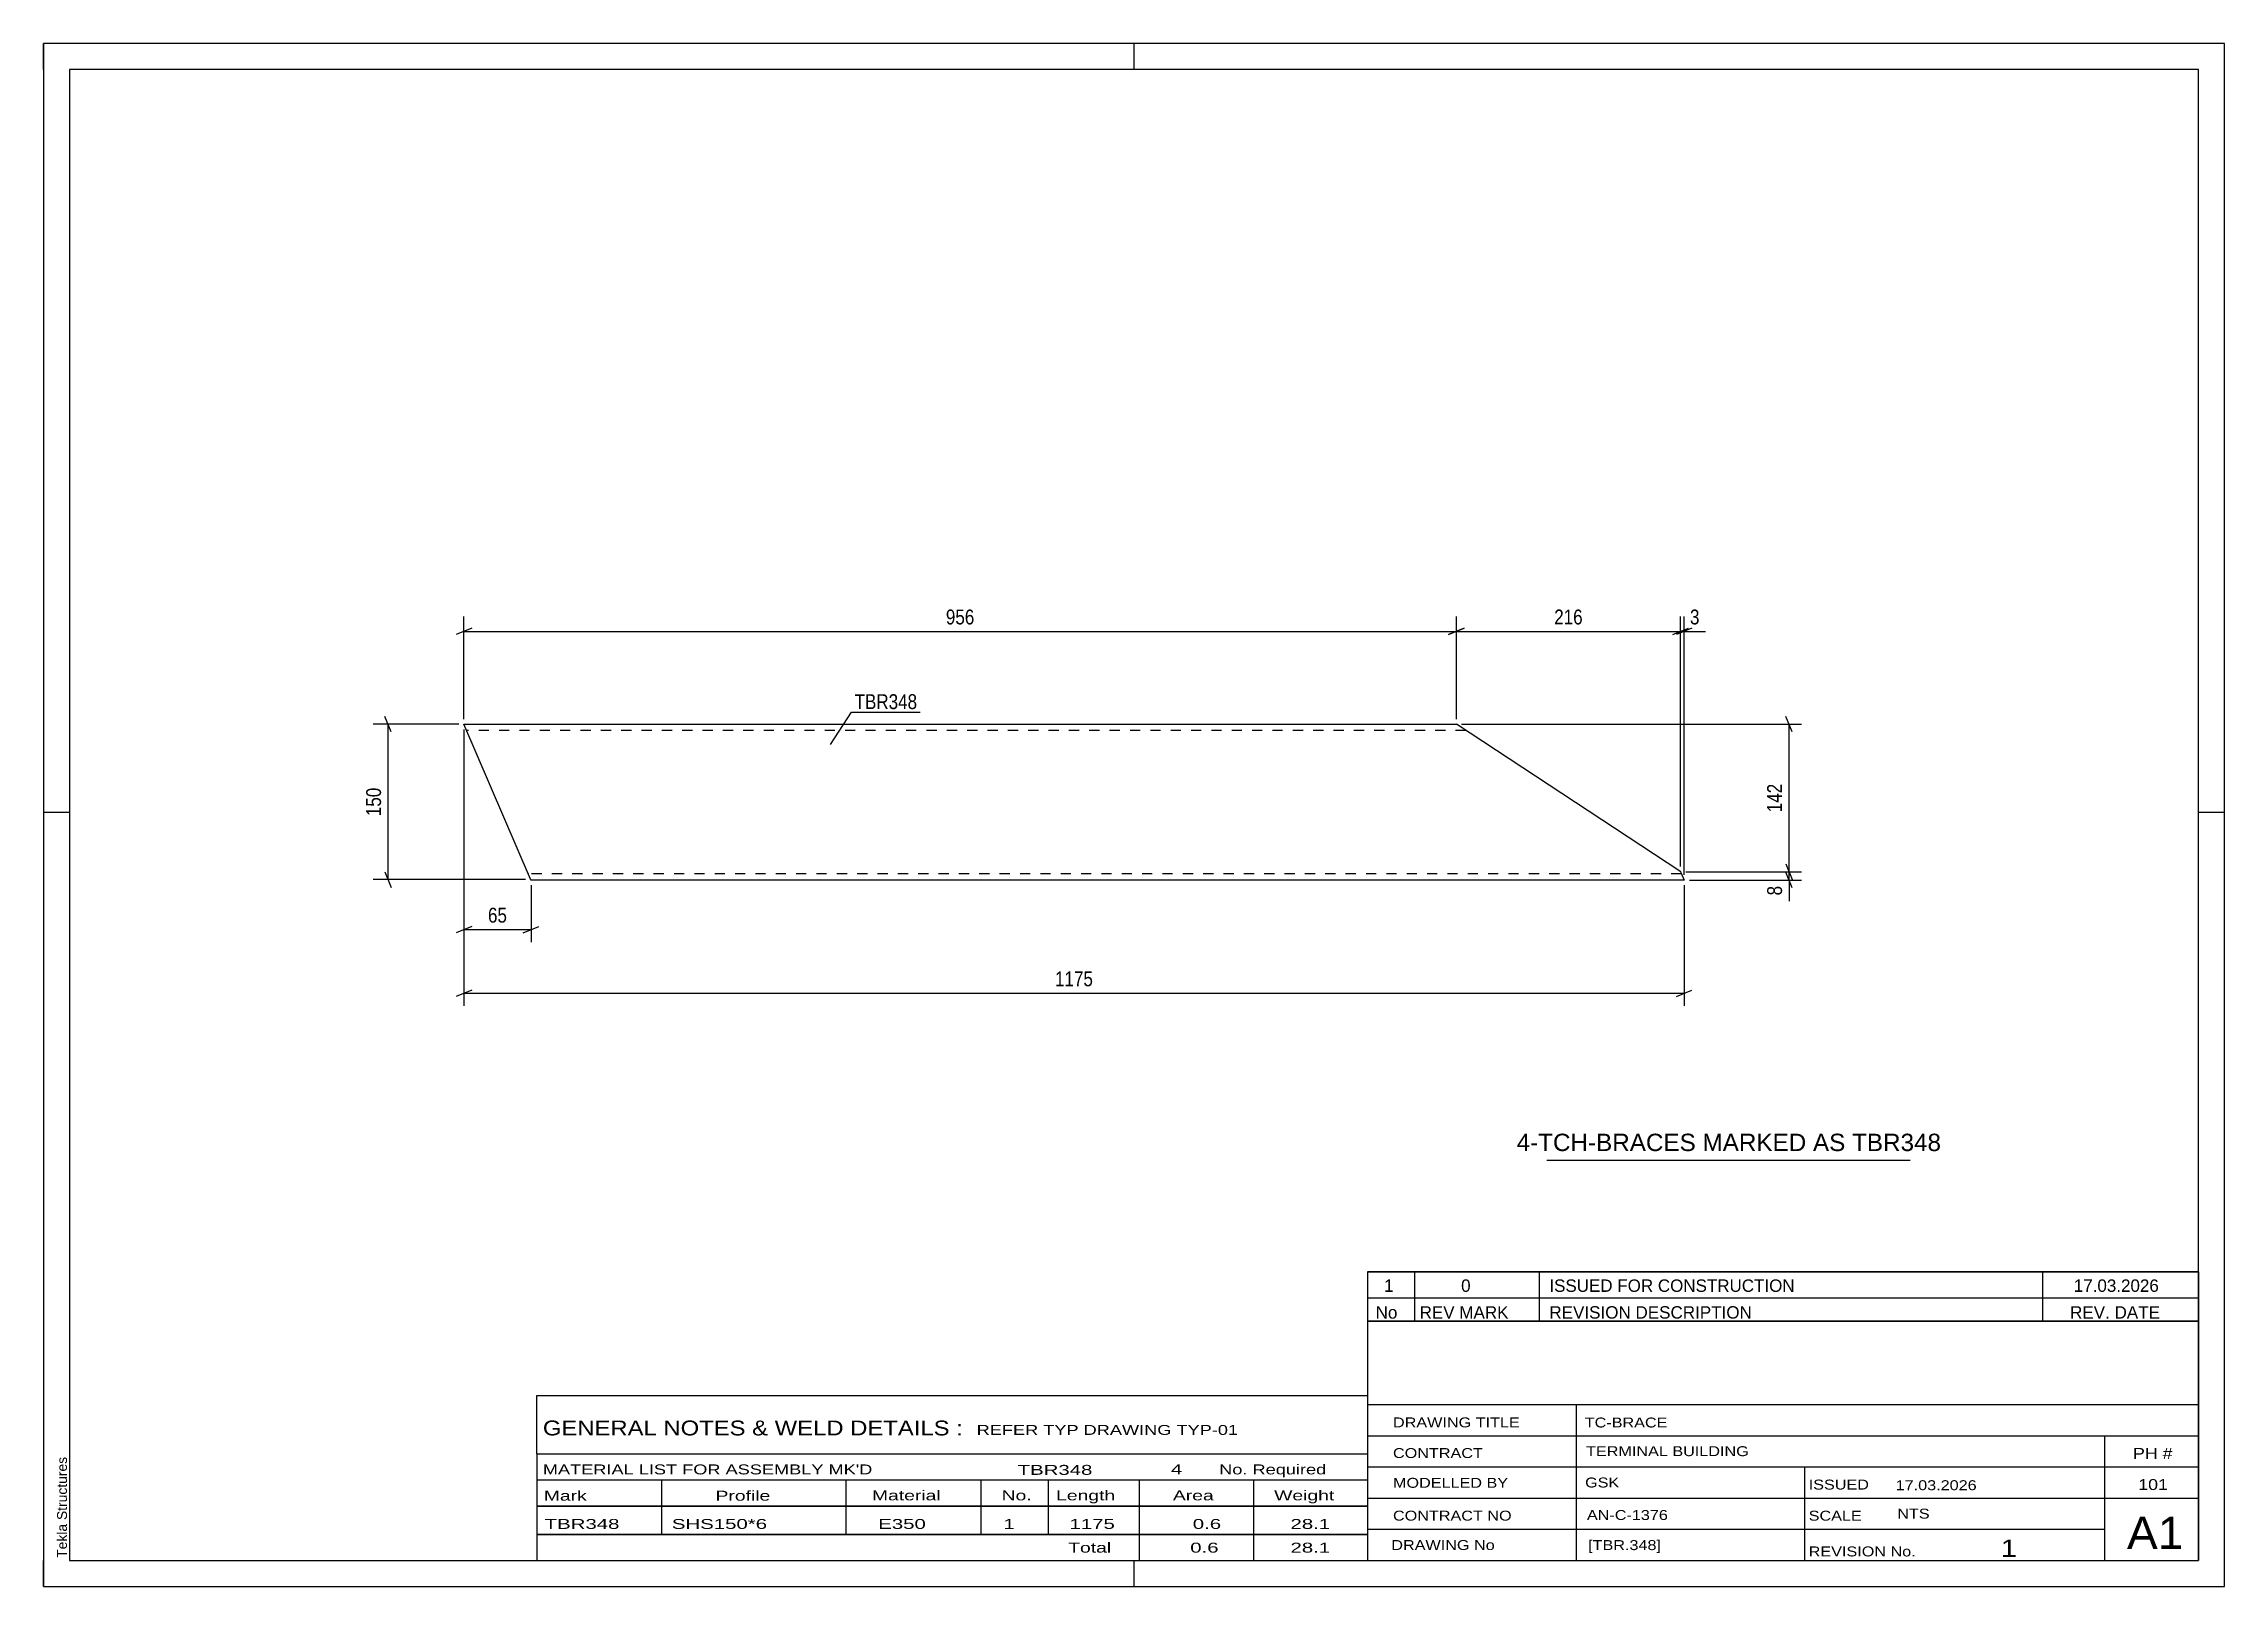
# Model space of a CAD drawing. Header units: millimetres. Extents: x 0 to 420, y 0 to 297.
import ezdxf

# ---------------------------------------------------------------- set-up
doc = ezdxf.new("R2010")
doc.units = ezdxf.units.MM
doc.linetypes.add('DXK_LINE_DOT2', pattern=[3.9198, 1.9599, -1.9599])
doc.styles.add('Arial', font='ARIAL.TTF', dxfattribs={"height": 0.2})
doc.styles.add('Arial Narrow', font='ARIALN.TTF', dxfattribs={"height": 0.2})

# ---------------------------------------------------------------- blocks, each defined once
blk = doc.blocks.new('Unknown-580742153-1161')
at = {"color": 5, "linetype": 'Continuous'}
for p, q in [((420, 297), (0, 297)), ((0, 297), (0, 0)), ((0, 292), (0, 297)), ((210, 292), (210, 297)), ((420, 0), (420, 297)), ((415, 292), (5, 292)), ((5, 292), (5, 5)), ((415, 5), (415, 292)), ((5, 149), (0, 149)), ((420, 149), (415, 149)), ((0, 0), (0, 5)), ((5, 5), (415, 5)), ((210, 0), (210, 5)), ((0, 0), (420, 0))]:
    blk.add_line(p, q, dxfattribs=at)
at = {"color": 174, "linetype": 'Continuous', "style": 'Arial'}
blk.add_text('Tekla Structures', height=1.9102, rotation=90, dxfattribs=at).set_placement((4.5, 5.5))
blk = doc.blocks.new('Part-580742153-1270 - 1252')
at = {"color": 2, "linetype": 'Continuous'}
for p, q in [((93.79, 136.16), (80.94, 165.98)), ((80.94, 165.98), (272.08, 165.98)), ((315.33, 137.53), (272.08, 165.98)), ((93.87, 135.98), (93.79, 136.16)), ((315.96, 135.98), (93.87, 135.98)), ((315.27, 137.57), (315.32, 137.46)), ((315.32, 137.46), (315.96, 135.98)), ((315.4, 137.27), (315.33, 137.53))]:
    blk.add_line(p, q, dxfattribs=at)
at = {"color": 7, "linetype": 'DXK_LINE_DOT2'}
for p, q in [((273.91, 164.78), (81.45, 164.78)), ((93.36, 137.18), (93.32, 137.27)), ((315.44, 137.18), (93.36, 137.18)), ((315.96, 135.98), (315.88, 136.16))]:
    blk.add_line(p, q, dxfattribs=at)
blk = doc.blocks.new('StraightDimension-580742153-1464 - 1252')
at = {"color": 7, "linetype": 'Continuous'}
for p, q in [((315.27, 138.57), (315.27, 186.69)), ((315.96, 136.98), (315.96, 186.69)), ((313.77, 183.24), (316.77, 184.44)), ((317.46, 184.44), (314.46, 183.24)), ((315.27, 183.84), (315.96, 183.84))]:
    blk.add_line(p, q, dxfattribs=at)
at = {"color": 0}
blk.add_wipeout([(319.51, 184.59), (319.51, 188.79), (316.48, 188.79), (316.48, 184.59)], dxfattribs=at)
at = {"color": 7, "linetype": 'Continuous'}
blk.add_line((315.96, 183.84), (320.04, 183.84), dxfattribs=at)
blk.add_line((315.96, 183.84), (320.04, 183.84), dxfattribs=at)
at = {"color": 3, "style": 'Arial Narrow'}
blk.add_text('3', height=2.86, dxfattribs=at).set_placement((317.08, 185.19))
blk = doc.blocks.new('StraightDimension-580742153-1437 - 1252')
at = {"color": 7, "linetype": 'Continuous'}
for p, q in [((80.94, 164.98), (80.94, 111.78)), ((315.96, 134.98), (315.96, 111.78)), ((82.44, 114.78), (79.44, 113.58)), ((80.94, 114.18), (315.96, 114.18)), ((314.46, 113.58), (317.46, 114.78))]:
    blk.add_line(p, q, dxfattribs=at)
at = {"color": 0}
blk.add_wipeout([(202.7, 114.93), (202.7, 119.13), (194.19, 119.13), (194.19, 114.93)], dxfattribs=at)
at = {"color": 3, "style": 'Arial Narrow'}
blk.add_text('1175', height=2.863, dxfattribs=at).set_placement((194.79, 115.53))
blk = doc.blocks.new('StraightDimension-580742153-1465 - 1252')
at = {"color": 7, "linetype": 'Continuous'}
for p, q in [((272.08, 166.98), (272.08, 186.69)), ((315.27, 138.57), (315.27, 186.69)), ((273.58, 184.44), (270.58, 183.24)), ((272.08, 183.84), (315.27, 183.84)), ((313.77, 183.24), (316.77, 184.44))]:
    blk.add_line(p, q, dxfattribs=at)
at = {"color": 0}
blk.add_wipeout([(297.02, 184.59), (297.02, 188.79), (290.33, 188.79), (290.33, 184.59)], dxfattribs=at)
at = {"color": 3, "style": 'Arial Narrow'}
blk.add_text('216', height=2.863, dxfattribs=at).set_placement((290.93, 185.19))
blk = doc.blocks.new('StraightDimension-580742153-1466 - 1252')
at = {"color": 7, "linetype": 'Continuous'}
for p, q in [((80.94, 166.98), (80.94, 186.69)), ((272.08, 166.98), (272.08, 186.69)), ((82.44, 184.44), (79.44, 183.24)), ((80.94, 183.84), (272.08, 183.84)), ((270.58, 183.24), (273.58, 184.44))]:
    blk.add_line(p, q, dxfattribs=at)
at = {"color": 0}
blk.add_wipeout([(179.85, 184.59), (179.85, 188.79), (173.17, 188.79), (173.17, 184.59)], dxfattribs=at)
at = {"color": 3, "style": 'Arial Narrow'}
blk.add_text('956', height=2.863, dxfattribs=at).set_placement((173.77, 185.19))
blk = doc.blocks.new('StraightDimension-580742153-1541 - 1252')
at = {"color": 7, "linetype": 'Continuous'}
for p, q in [((335.55, 139.07), (336.75, 136.07)), ((316.27, 137.57), (338.55, 137.57)), ((316.96, 135.98), (338.55, 135.98)), ((336.75, 134.48), (335.55, 137.48)), ((336.15, 135.98), (336.15, 137.57))]:
    blk.add_line(p, q, dxfattribs=at)
at = {"color": 0}
blk.add_wipeout([(335.4, 135.45), (331.2, 135.45), (331.2, 132.42), (335.4, 132.42)], dxfattribs=at)
at = {"color": 7, "linetype": 'Continuous'}
blk.add_line((336.15, 135.98), (336.15, 131.9), dxfattribs=at)
blk.add_line((336.15, 135.98), (336.15, 131.9), dxfattribs=at)
at = {"color": 3, "style": 'Arial Narrow'}
blk.add_text('8', height=2.86, rotation=90.0002, dxfattribs=at).set_placement((334.8, 133.02))
blk = doc.blocks.new('StraightDimension-580742153-1524 - 1252')
at = {"color": 7, "linetype": 'Continuous'}
for p, q in [((80.94, 164.98), (80.94, 124.03)), ((93.87, 134.98), (93.87, 124.03)), ((82.44, 127.03), (79.44, 125.83)), ((80.94, 126.43), (93.87, 126.43)), ((92.37, 125.83), (95.37, 127.03))]:
    blk.add_line(p, q, dxfattribs=at)
at = {"color": 0}
blk.add_wipeout([(89.83, 127.18), (89.83, 131.38), (84.98, 131.38), (84.98, 127.18)], dxfattribs=at)
at = {"color": 3, "style": 'Arial Narrow'}
blk.add_text('65', height=2.863, dxfattribs=at).set_placement((85.58, 127.78))
blk = doc.blocks.new('StraightDimension-580742153-1540 - 1252')
at = {"color": 7, "linetype": 'Continuous'}
for p, q in [((273.08, 165.98), (338.55, 165.98)), ((336.75, 164.48), (335.55, 167.48)), ((336.15, 137.57), (336.15, 165.98)), ((335.55, 139.07), (336.75, 136.07)), ((316.27, 137.57), (338.55, 137.57))]:
    blk.add_line(p, q, dxfattribs=at)
at = {"color": 0}
blk.add_wipeout([(335.4, 155.11), (331.2, 155.11), (331.2, 148.43), (335.4, 148.43)], dxfattribs=at)
at = {"color": 3, "style": 'Arial Narrow'}
blk.add_text('142', height=2.863, rotation=90.0002, dxfattribs=at).set_placement((334.8, 149.03))
blk = doc.blocks.new('StraightDimension-580742153-1569 - 1252')
at = {"color": 7, "linetype": 'Continuous'}
for p, q in [((79.94, 165.98), (63.48, 165.98)), ((66.93, 164.48), (65.73, 167.48)), ((66.33, 136.07), (66.33, 165.98)), ((92.83, 136.07), (63.48, 136.07)), ((65.73, 137.57), (66.93, 134.57))]:
    blk.add_line(p, q, dxfattribs=at)
at = {"color": 0}
blk.add_wipeout([(65.58, 154.37), (61.38, 154.37), (61.38, 147.68), (65.58, 147.68)], dxfattribs=at)
at = {"color": 3, "style": 'Arial Narrow'}
blk.add_text('150', height=2.863, rotation=90.0002, dxfattribs=at).set_placement((64.98, 148.28))
blk = doc.blocks.new('Unknown-580742153-1633')
at = {"color": 7, "linetype": 'Continuous'}
for p, q in [((255, 51.05), (255, 5)), ((255, 51.05), (415, 51.05)), ((415, 51), (415, 5)), ((255, 35), (415, 35)), ((295.14, 35), (295.14, 5)), ((255, 29), (415, 29)), ((397, 5.05), (397, 29.05)), ((255, 23), (415, 23)), ((339.14, 23), (339.14, 5)), ((255, 17), (415, 17)), ((255, 11), (397, 11)), ((255, 5), (415, 5))]:
    blk.add_line(p, q, dxfattribs=at)
at = {"color": 7, "style": 'Arial Narrow'}
for s, height, width, p in [('DRAWING TITLE', 1.9089, 1.425378, (259.88, 30.61)), ('TC-BRACE', 1.909, 1.425378, (296.81, 30.59)), ('CONTRACT', 1.909, 1.425378, (259.88, 24.71)), ('TERMINAL BUILDING', 1.9089, 1.425378, (297.06, 25.07)), ('MODELLED BY', 1.9089, 1.425378, (259.88, 18.98)), ('GSK', 1.909, 1.425378, (296.88, 19.04)), ('ISSUED', 1.909, 1.425378, (339.94, 18.64)), ('17.03.2026', 1.909, 1.425378, (356.69, 18.52)), ('CONTRACT NO', 1.9089, 1.425378, (259.88, 12.66)), ('AN-C-1376', 1.909, 1.425378, (297.23, 12.78)), ('SCALE', 1.909, 1.425378, (339.94, 12.65)), ('A1', 6.204, 1.25, (401.24, 7.2)), ('DRAWING No', 1.909, 1.425378, (259.56, 7)), ('[TBR.348]', 1.909, 1.425378, (297.46, 6.99)), ('1', 3.34, 1.5, (376.91, 5.68)), ('REVISION No.', 1.9089, 1.425378, (339.94, 5.77))]:
    blk.add_text(s, height=height, dxfattribs=dict(at, width=width)).set_placement(p)
at = {"color": 7, "linetype": 'Continuous', "style": 'Arial Narrow'}
for s, height, width, p in [('PH #', 2.1, 1.42538, (402.4, 24.55)), ('101', 2.1, 1.42538, (403.41, 18.55)), ('NTS', 1.909, 1.425378, (357, 13.05))]:
    blk.add_text(s, height=height, dxfattribs=dict(at, width=width)).set_placement(p)
blk = doc.blocks.new('Unknown-580742153-1634')
at = {"color": 7, "linetype": 'Continuous'}
for p, q in [((255, 60.55), (415, 60.55)), ((415, 60.55), (255, 60.55)), ((255, 60.55), (255, 55.55)), ((264, 60.55), (264, 55.55)), ((288, 60.55), (288, 55.55)), ((385, 60.55), (385, 55.55)), ((415, 60.55), (415, 55.55)), ((255, 55.55), (415, 55.55)), ((255, 55.55), (255, 51.05)), ((255, 55.55), (415, 55.55)), ((264, 55.55), (264, 51.05)), ((288, 55.55), (288, 51.05)), ((385, 55.55), (385, 51.05)), ((415, 55.55), (415, 51.05)), ((415, 51.05), (255, 51.05))]:
    blk.add_line(p, q, dxfattribs=at)
at = {"color": 7, "linetype": 'Continuous', "style": 'Arial Narrow'}
for s, height, width, p in [('1', 2.39, 1.196471, (258.16, 56.7)), ('0', 2.39, 1.196471, (273, 56.7)), ('ISSUED FOR CONSTRUCTION', 2.3861, 1.196471, (290, 56.7)), ('17.03.2026', 2.386, 1.196471, (391, 56.7)), ('No', 2.386, 1.2, (256.54, 51.55)), ('REV MARK', 2.386, 1.2, (265, 51.55)), ('REVISION DESCRIPTION', 2.3861, 1.2, (290, 51.55)), ('REV. DATE', 2.386, 1.2, (390.28, 51.55))]:
    blk.add_text(s, height=height, dxfattribs=dict(at, width=width)).set_placement(p)
blk = doc.blocks.new('Unknown-580742153-1635')
at = {"color": 7, "linetype": 'Continuous'}
for p, q in [((95, 36.75), (255, 36.75)), ((95, 25.5), (95, 36.75)), ((255, 36.75), (255, 25.5)), ((95, 25.5), (255, 25.5)), ((95, 25.5), (95, 20.5)), ((255, 25.5), (255, 20.5)), ((95, 20.5), (255, 20.5)), ((95, 20.5), (95, 15.5)), ((119, 20.5), (119, 15.5)), ((154.5, 20.5), (154.5, 15.5)), ((180.5, 20.5), (180.5, 15.5)), ((193.5, 20.5), (193.5, 15.5)), ((211, 20.5), (211, 15.5)), ((233, 20.5), (233, 15.5)), ((255, 20.5), (255, 15.5)), ((95, 15.5), (255, 15.5)), ((95, 15.45), (95, 10.05)), ((95, 15.45), (255, 15.45)), ((119, 15.5), (119, 10)), ((154.5, 15.5), (154.5, 10)), ((180.5, 15.5), (180.5, 10)), ((193.5, 15.5), (193.5, 10)), ((211, 15.5), (211, 10)), ((233, 15.5), (233, 10)), ((255, 15.45), (255, 10.05)), ((95, 10.05), (255, 10.05)), ((95, 10), (255, 10)), ((95, 10), (95, 5)), ((211, 10), (211, 5)), ((233, 10), (233, 5)), ((255, 10), (255, 5)), ((95, 5), (255, 5))]:
    blk.add_line(p, q, dxfattribs=at)
at = {"color": 7, "style": 'Arial Narrow'}
for s, height, width, p in [('GENERAL NOTES & WELD DETAILS :', 2.8633, 1.4, (96.15, 29.06)), ('REFER TYP DRAWING TYP-01', 1.9089, 1.6, (179.7, 29.16)), ("MATERIAL LIST FOR ASSEMBLY MK'D", 1.9089, 1.6, (96.15, 21.56)), ('TBR348', 1.909, 1.794707, (187.59, 21.47)), ('4', 1.91, 1.794707, (217.08, 21.56)), ('No. Required', 1.9089, 1.6, (226.41, 21.56)), ('Mark', 1.909, 1.7, (96.34, 16.5)), ('Profile', 1.909, 1.7, (129.41, 16.5)), ('Material', 1.909, 1.7, (159.54, 16.56)), ('No.', 1.909, 1.7, (184.5, 16.56)), ('Length', 1.909, 1.7, (195, 16.56)), ('Area', 1.909, 1.7, (217.5, 16.56)), ('Weight', 1.909, 1.7, (237, 16.56))]:
    blk.add_text(s, height=height, dxfattribs=dict(at, width=width)).set_placement(p)
at = {"color": 7, "linetype": 'Continuous', "style": 'Arial Narrow'}
for s, height, width, p in [('TBR348', 1.909, 1.794707, (96.5, 11.06)), ('SHS150*6', 1.909, 1.794707, (121, 11.06)), ('E350', 1.909, 1.794707, (160.74, 11.06)), ('1', 1.91, 1.794707, (184.86, 11.06)), ('1175', 1.909, 1.794707, (197.58, 11.06)), ('0.6', 1.909, 1.794707, (221.32, 11.06)), ('28.1', 1.909, 1.794707, (240.14, 11.06)), ('Total', 1.909, 1.7, (197.33, 6.5)), ('0.6', 1.909, 1.794707, (220.83, 6.5)), ('28.1', 1.909, 1.794707, (240.14, 6.5))]:
    blk.add_text(s, height=height, dxfattribs=dict(at, width=width)).set_placement(p)
blk = doc.blocks.new('Unknown-580742153-1636')
at = {"color": 7, "linetype": 'Continuous'}
blk.add_line((289.5, 82.05), (359.5, 82.05), dxfattribs=at)
at = {"color": 7, "style": 'Arial'}
blk.add_text('4-TCH-BRACES MARKED AS TBR348', height=3.3428, dxfattribs=at).set_placement((283.69, 83.8))
blk = doc.blocks.new('Mark-580742153-1265 - 1252')
at = {"color": 0}
blk.add_wipeout([(168.24, 168.89), (168.24, 171.89), (156.19, 171.89), (156.19, 168.89)], dxfattribs=at)
blk.add_wipeout([(168.24, 168.89), (168.24, 171.89), (156.19, 171.89), (156.19, 168.89)], dxfattribs=at)
at = {"color": 30, "linetype": 'Continuous'}
for p, q in [((151.52, 162.08), (155.59, 168.29)), ((155.59, 168.29), (168.84, 168.29))]:
    blk.add_line(p, q, dxfattribs=at)
at = {"color": 3, "style": 'Arial Narrow'}
blk.add_text('TBR348', height=2.863, dxfattribs=at).set_placement((156.19, 168.89))

msp = doc.modelspace()

# ---------------------------------------------------------------- block references
for name in ['Unknown-580742153-1161', 'Part-580742153-1270 - 1252', 'Unknown-580742153-1636', 'Unknown-580742153-1634', 'Unknown-580742153-1633', 'Unknown-580742153-1635']:
    msp.add_blockref(name, (0, 0))

# ---------------------------------------------------------------- next in the draw order: block references
msp.add_blockref('StraightDimension-580742153-1464 - 1252', (0, 0))

# ---------------------------------------------------------------- next in the draw order: block references
msp.add_blockref('StraightDimension-580742153-1437 - 1252', (0, 0))

# ---------------------------------------------------------------- next in the draw order: block references
msp.add_blockref('StraightDimension-580742153-1465 - 1252', (0, 0))

# ---------------------------------------------------------------- next in the draw order: block references
for name in ['StraightDimension-580742153-1466 - 1252', 'StraightDimension-580742153-1541 - 1252']:
    msp.add_blockref(name, (0, 0))

# ---------------------------------------------------------------- next in the draw order: block references
for name in ['Mark-580742153-1265 - 1252', 'StraightDimension-580742153-1524 - 1252', 'StraightDimension-580742153-1540 - 1252']:
    msp.add_blockref(name, (0, 0))

# ---------------------------------------------------------------- next in the draw order: block references
msp.add_blockref('StraightDimension-580742153-1569 - 1252', (0, 0))

doc.saveas('drawing.dxf')
